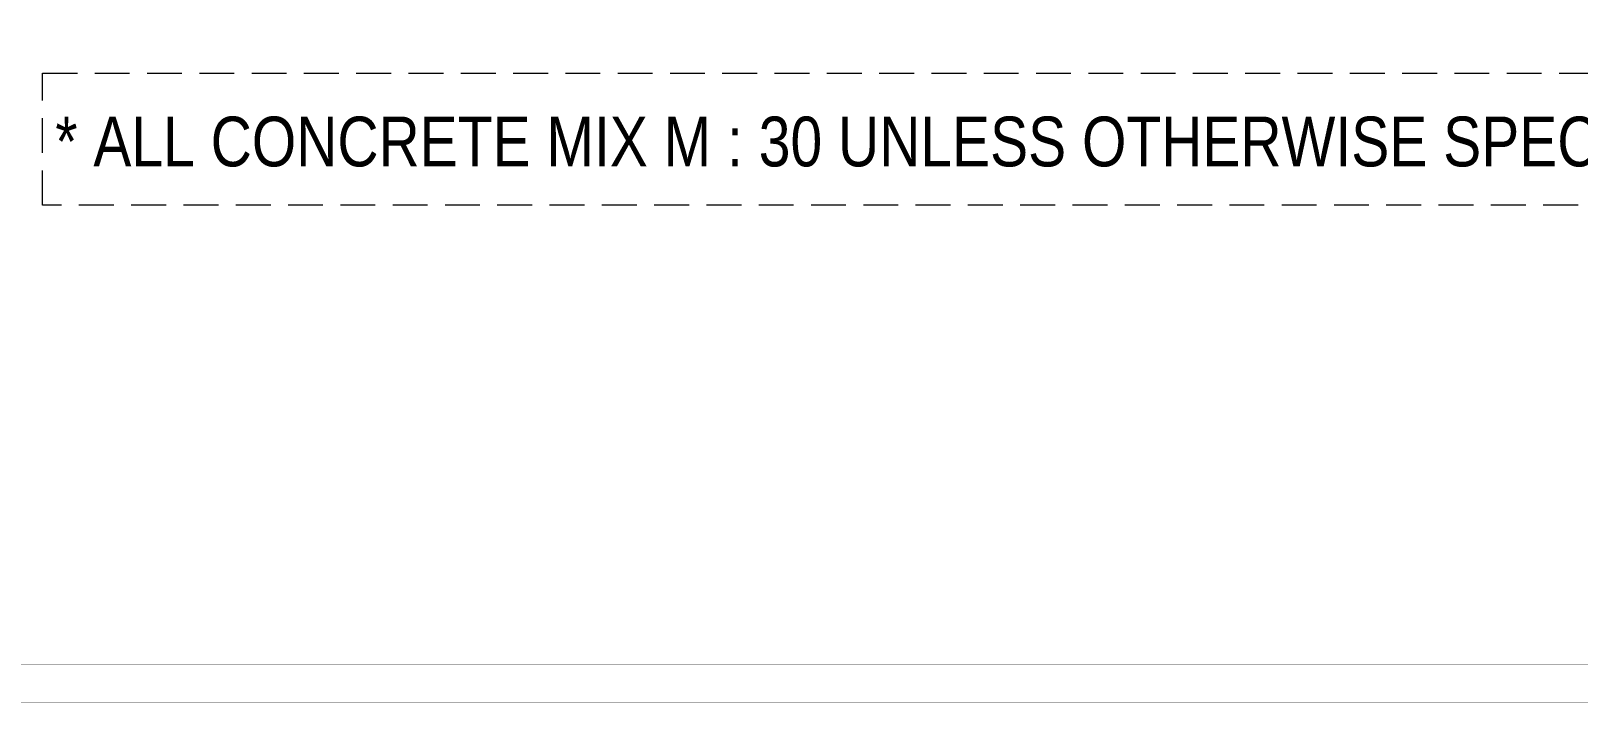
# Model space of a CAD drawing. Header units: millimetres. Extents: x 1112055 to 3390982, y -148532 to 766891.
# Drawn here: x 1787486 to 1829756, y 219244 to 237614 of the extents above; entities that cross this region are included whole.
import ezdxf

# ---------------------------------------------------------------- set-up
doc = ezdxf.new("R2010")
doc.units = ezdxf.units.MM
doc.linetypes.add('Hidden', pattern=[9.525, 6.35, -3.175])
doc.layers.add('B P.C.C', color=251, linetype='Continuous', lineweight=0)
doc.layers.add('B TITLE BLOCK', color=250, linetype='Continuous', lineweight=0)
doc.layers.add('CTITLE', color=250, linetype='Continuous')
doc.styles.add('SWINS', font='swissc.ttf')

msp = doc.modelspace()

# ---------------------------------------------------------------- linework, layer by layer
at = {"layer": 'B P.C.C', "color": 250, "linetype": 'Hidden', "lineweight": 0, "ltscale": 150}
msp.add_lwpolyline([(1787802.1, 236462.4), (1832613.3, 236462.4), (1832613.3, 232851.5), (1787802.1, 232851.5)], close=True, dxfattribs=at)
at = {"layer": 'B TITLE BLOCK', "color": 1, "const_width": 8.39}
msp.add_lwpolyline([(1739657.8, 219248.5), (1918682.1, 219248.5), (1918682.1, 342636.6), (1739657.8, 342636.6)], close=True, dxfattribs=at)
at = {"layer": 'B TITLE BLOCK', "color": 250, "lineweight": 0, "const_width": 8.39}
msp.add_lwpolyline([(1740704.1, 220294.8), (1917635.8, 220294.8), (1917635.8, 341590.3), (1740704.1, 341590.3)], close=True, dxfattribs=at)

# ---------------------------------------------------------------- texts
at = {"layer": 'CTITLE', "color": 1, "lineweight": 70, "style": 'SWINS'}
msp.add_text('* ALL CONCRETE MIX M : 30 UNLESS OTHERWISE SPECIFIED.', height=1360.185, dxfattribs=at).set_placement((1788152.9, 233911.9))

doc.saveas('drawing.dxf')
